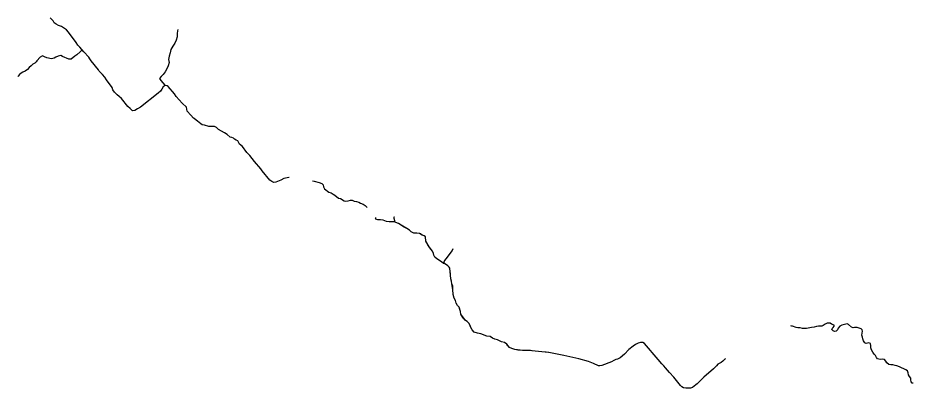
# Model space of a CAD drawing. Extents: x 708293 to 716990, y 4902010 to 4917550.
# Drawn here: x 712057 to 713960, y 4912161 to 4912948 of the extents above; entities that cross this region are included whole.
import ezdxf

# ---------------------------------------------------------------- set-up
doc = ezdxf.new("R2010")
doc.units = 0
doc.layers.add('creek', color=7, linetype='Continuous')

msp = doc.modelspace()

# ---------------------------------------------------------------- linework, layer by layer
at = {"layer": 'creek'}
for points in [[(712634.1, 4912608.6), (712632.8, 4912608.3), (712622.3, 4912606.4), (712616.2, 4912602.9), (712605.7, 4912598.5), (712601.3, 4912598), (712596.7, 4912600.2), (712593.1, 4912602.7), (712576.6, 4912622.6), (712573.7, 4912626.6), (712559.9, 4912642.6), (712550.5, 4912655.2), (712544.2, 4912661.7), (712534.3, 4912674.1), (712528.1, 4912679.6), (712525.1, 4912685.3), (712524.4, 4912686.3), (712521.3, 4912687.8), (712517.7, 4912690), (712515.6, 4912692.4), (712511.8, 4912693.4), (712508.7, 4912694.5), (712502.2, 4912699.6), (712496.5, 4912703.3), (712483.9, 4912710.5), (712479.3, 4912714.5), (712475.3, 4912717.1), (712463.2, 4912716.8), (712453.8, 4912720), (712449.1, 4912720.4), (712445.7, 4912722.7), (712439.3, 4912728.4), (712435.9, 4912730), (712431.8, 4912733.7), (712431.5, 4912734.3), (712430.7, 4912734.8), (712425.1, 4912741.1), (712417.1, 4912749.6), (712415.3, 4912758.2), (712406.1, 4912766.5), (712393.5, 4912780.8), (712390.3, 4912786.2), (712376.5, 4912802), (712374.6, 4912803.4), (712369.9, 4912804.4), (712366.2, 4912801.2), (712363.4, 4912796.6), (712360, 4912792), (712355.6, 4912787.9), (712317.5, 4912757.8), (712311.7, 4912754.6), (712305.7, 4912751), (712300.5, 4912750.4), (712295.9, 4912754.9), (712291.1, 4912759.5), (712277.4, 4912776.1), (712272.1, 4912780.8), (712267.9, 4912783.9), (712262.4, 4912789.7), (712259.2, 4912794.7), (712257.8, 4912800), (712245.4, 4912816.1), (712242.1, 4912821.6), (712237.2, 4912827.2), (712229.9, 4912834.8), (712228.6, 4912837.2), (712212.7, 4912856.2), (712210.4, 4912860.6), (712207.6, 4912864.6), (712197.3, 4912875.5), (712189, 4912885.5), (712184.7, 4912890.1), (712180.7, 4912895.2), (712164.8, 4912917.6), (712160.5, 4912922.4), (712150, 4912929.7), (712143.7, 4912931.7), (712138.4, 4912934.4), (712134.1, 4912937.3), (712132, 4912941.8), (712128.1, 4912946.1), (712125.6, 4912947.8)], [(712634.1, 4912608.6), (712632.8, 4912608.3), (712622.3, 4912606.4), (712616.2, 4912602.9), (712605.7, 4912598.5), (712601.3, 4912598), (712596.7, 4912600.2), (712593.1, 4912602.7), (712576.6, 4912622.6), (712573.7, 4912626.6), (712559.9, 4912642.6), (712550.5, 4912655.2), (712544.2, 4912661.7), (712534.3, 4912674.1), (712528.1, 4912679.6), (712525.1, 4912685.3), (712524.4, 4912686.3), (712521.3, 4912687.8), (712517.7, 4912690), (712515.6, 4912692.4), (712511.8, 4912693.4), (712508.7, 4912694.5), (712502.2, 4912699.6), (712496.5, 4912703.3), (712483.9, 4912710.5), (712479.3, 4912714.5), (712475.3, 4912717.1), (712463.2, 4912716.8), (712453.8, 4912720), (712449.1, 4912720.4), (712445.7, 4912722.7), (712439.3, 4912728.4), (712435.9, 4912730), (712431.8, 4912733.7), (712431.5, 4912734.3), (712430.7, 4912734.8), (712425.1, 4912741.1), (712417.1, 4912749.6), (712415.3, 4912758.2), (712406.1, 4912766.5), (712393.5, 4912780.8), (712390.3, 4912786.2), (712376.5, 4912802), (712374.6, 4912803.4), (712369.9, 4912804.4), (712366.2, 4912801.2), (712363.4, 4912796.6), (712360, 4912792), (712355.6, 4912787.9), (712317.5, 4912757.8), (712311.7, 4912754.6), (712305.7, 4912751), (712300.5, 4912750.4), (712295.9, 4912754.9), (712291.1, 4912759.5), (712277.4, 4912776.1), (712272.1, 4912780.8), (712267.9, 4912783.9), (712262.4, 4912789.7), (712259.2, 4912794.7), (712257.8, 4912800), (712245.4, 4912816.1), (712242.1, 4912821.6), (712237.2, 4912827.2), (712229.9, 4912834.8), (712228.6, 4912837.2), (712212.7, 4912856.2), (712210.4, 4912860.6), (712207.6, 4912864.6), (712197.3, 4912875.5), (712189, 4912885.5), (712184.7, 4912890.1), (712180.7, 4912895.2), (712164.8, 4912917.6), (712160.5, 4912922.4), (712150, 4912929.7), (712143.7, 4912931.7), (712138.4, 4912934.4), (712134.1, 4912937.3), (712132, 4912941.8), (712128.1, 4912946.1), (712125.6, 4912947.8)], [(712397.5, 4912922.8), (712396.7, 4912920.4), (712395.9, 4912914.4), (712395.5, 4912907.5), (712393.5, 4912900.5), (712390.7, 4912894), (712386.4, 4912887.6), (712382.3, 4912880.7), (712380.9, 4912873.2), (712378.7, 4912866.4), (712377.5, 4912859.7), (712378.4, 4912852.8), (712376.4, 4912846), (712374.1, 4912839.5), (712370.4, 4912832.9), (712366.2, 4912827.6), (712361.5, 4912823), (712358.4, 4912818.8), (712360.7, 4912814.8), (712369.6, 4912804.5)], [(712397.5, 4912922.8), (712396.7, 4912920.4), (712395.9, 4912914.4), (712395.5, 4912907.5), (712393.5, 4912900.5), (712390.7, 4912894), (712386.4, 4912887.6), (712382.3, 4912880.7), (712380.9, 4912873.2), (712378.7, 4912866.4), (712377.5, 4912859.7), (712378.4, 4912852.8), (712376.4, 4912846), (712374.1, 4912839.5), (712370.4, 4912832.9), (712366.2, 4912827.6), (712361.5, 4912823), (712358.4, 4912818.8), (712360.7, 4912814.8), (712369.6, 4912804.5)], [(712194.3, 4912878.8), (712191.9, 4912877.6), (712189.2, 4912875.6), (712182.4, 4912869.3), (712178.3, 4912866.5), (712170.4, 4912860.4), (712165.7, 4912860.3), (712160.7, 4912862.5), (712157, 4912863.6), (712152.3, 4912865.4), (712148.4, 4912868), (712143, 4912866.2), (712138.1, 4912864.4), (712134.1, 4912862.5), (712128.6, 4912861.1), (712118.4, 4912862.9), (712113.5, 4912864.8), (712109.2, 4912866.8), (712104.4, 4912864.1), (712097.5, 4912856.4), (712096.1, 4912854.4), (712092.8, 4912851.6), (712089.2, 4912849.4), (712085.1, 4912846.1), (712081.1, 4912842.3), (712077.8, 4912838.1), (712072.6, 4912834.4), (712067.6, 4912832.2), (712063.9, 4912830.3), (712060.5, 4912827.4), (712057.9, 4912824), (712057.1, 4912822.3)], [(712194.3, 4912878.8), (712191.9, 4912877.6), (712189.2, 4912875.6), (712182.4, 4912869.3), (712178.3, 4912866.5), (712170.4, 4912860.4), (712165.7, 4912860.3), (712160.7, 4912862.5), (712157, 4912863.6), (712152.3, 4912865.4), (712148.4, 4912868), (712143, 4912866.2), (712138.1, 4912864.4), (712134.1, 4912862.5), (712128.6, 4912861.1), (712118.4, 4912862.9), (712113.5, 4912864.8), (712109.2, 4912866.8), (712104.4, 4912864.1), (712097.5, 4912856.4), (712096.1, 4912854.4), (712092.8, 4912851.6), (712089.2, 4912849.4), (712085.1, 4912846.1), (712081.1, 4912842.3), (712077.8, 4912838.1), (712072.6, 4912834.4), (712067.6, 4912832.2), (712063.9, 4912830.3), (712060.5, 4912827.4), (712057.9, 4912824), (712057.1, 4912822.3)], [(712683.7, 4912601.4), (712687, 4912600.9), (712697.9, 4912598), (712703.1, 4912595.8), (712706.3, 4912592.5), (712706.7, 4912588.8), (712708.7, 4912584), (712717.9, 4912577.1), (712722.9, 4912575.7), (712727.3, 4912572.7), (712730.8, 4912570.6), (712738.5, 4912564.4), (712743.3, 4912563.6), (712750.6, 4912559), (712754.6, 4912558.4), (712759.1, 4912558.6), (712763.9, 4912560.2), (712767.9, 4912559.9), (712771.8, 4912557.9), (712777.3, 4912557.5), (712781.8, 4912556.1), (712785.7, 4912553.6), (712791.1, 4912551.7), (712795.5, 4912548.9), (712798.6, 4912546), (712799.5, 4912544.4)], [(712683.7, 4912601.4), (712687, 4912600.9), (712697.9, 4912598), (712703.1, 4912595.8), (712706.3, 4912592.5), (712706.7, 4912588.8), (712708.7, 4912584), (712717.9, 4912577.1), (712722.9, 4912575.7), (712727.3, 4912572.7), (712730.8, 4912570.6), (712738.5, 4912564.4), (712743.3, 4912563.6), (712750.6, 4912559), (712754.6, 4912558.4), (712759.1, 4912558.6), (712763.9, 4912560.2), (712767.9, 4912559.9), (712771.8, 4912557.9), (712777.3, 4912557.5), (712781.8, 4912556.1), (712785.7, 4912553.6), (712791.1, 4912551.7), (712795.5, 4912548.9), (712798.6, 4912546), (712799.5, 4912544.4)], [(713150.2, 4912239.9), (713142.7, 4912240.7), (713129.9, 4912240.3), (713113.9, 4912242.7), (713107.2, 4912244.7), (713102.1, 4912247.2), (713096.3, 4912254.2), (713091.7, 4912257.2), (713085.5, 4912258.8), (713077.1, 4912263.1), (713071, 4912264.7), (713066.3, 4912266.7), (713061.1, 4912269.9), (713054.4, 4912270.8), (713041.6, 4912275.7), (713034.5, 4912277.2), (713027.4, 4912279.8), (713022.8, 4912284.4), (713020, 4912289.1), (713016.7, 4912297.7), (713012.4, 4912302.3), (713008.7, 4912304.1), (712998.7, 4912318.1), (712998.3, 4912323.1), (712995, 4912332.4), (712991.5, 4912336.5), (712989.1, 4912341.1), (712987.3, 4912346.6), (712984.9, 4912352), (712982.3, 4912359.6), (712981.5, 4912370), (712979.5, 4912382.3), (712979.1, 4912387.8), (712977.9, 4912393.2), (712975.3, 4912415.3), (712975.3, 4912415.9), (712973.9, 4912417.9), (712970.9, 4912420.8), (712964.2, 4912425.2), (712961.7, 4912425.6), (712957.5, 4912428.8), (712947.5, 4912435.4), (712943.6, 4912439.3), (712941.5, 4912443.2), (712940.4, 4912447.1), (712938.3, 4912451.4), (712931.5, 4912460.7), (712924.4, 4912472.8), (712923.6, 4912482.4), (712921.1, 4912484), (712916.3, 4912485.8), (712911.1, 4912489.5), (712905.1, 4912490.1), (712898.8, 4912490.2), (712893.2, 4912493), (712889.8, 4912496.7), (712884.2, 4912500.2), (712872, 4912506.8), (712866.3, 4912510.5), (712857.3, 4912514), (712846.7, 4912514), (712840.7, 4912515), (712833.6, 4912517.4), (712828, 4912518.2), (712822.7, 4912518.2), (712817.9, 4912519.6), (712817.5, 4912521.4), (712818.3, 4912522.4), (712818, 4912523.3)], [(713561.7, 4912223.1), (713560.4, 4912222.3), (713560, 4912221.8), (713555.5, 4912217.9), (713552.5, 4912215.1), (713545.4, 4912211.2), (713542.7, 4912207.9), (713535.8, 4912201.5), (713515.6, 4912184.1), (713514.4, 4912183.3), (713501.2, 4912169.9), (713492.1, 4912162.3), (713491.3, 4912162), (713487.3, 4912160.7), (713482.6, 4912160.5), (713477.2, 4912160.7), (713472.4, 4912161.4), (713468.9, 4912163.1), (713465.6, 4912166), (713451.4, 4912183.8), (713442.6, 4912194), (713438.2, 4912198.7), (713434.1, 4912203.7), (713430.1, 4912208), (713426.4, 4912212.4), (713418.5, 4912221.1), (713389.3, 4912255.1), (713385.4, 4912257.5), (713380.6, 4912257.3), (713375.5, 4912255.9), (713370.2, 4912253.2), (713365.4, 4912250), (713356.3, 4912242.3), (713347.1, 4912232.9), (713337.7, 4912224.7), (713332, 4912222), (713329, 4912221.1), (713328.3, 4912221), (713324.3, 4912219.2), (713319.4, 4912216.6), (713298.7, 4912208.7), (713294.2, 4912207.7), (713291.7, 4912207.7), (713281.1, 4912212.6), (713270.3, 4912217), (713249.6, 4912222.9), (713217.9, 4912229.5), (713186, 4912235.9), (713185.4, 4912236), (713179.9, 4912237.1), (713178, 4912237.1), (713149.5, 4912239.6), (713146.7, 4912240.3), (713142.7, 4912240.7), (713132.3, 4912240.3), (713132.2, 4912240.3), (713129.9, 4912240.3), (713124.8, 4912241.1), (713119.9, 4912241.5), (713113.9, 4912242.7), (713107.2, 4912244.7), (713102.1, 4912247.2), (713098.9, 4912250.6), (713096.3, 4912254.2), (713091.7, 4912257.2), (713085.5, 4912258.8), (713077.1, 4912263.1), (713071, 4912264.7), (713066.3, 4912266.7), (713061.1, 4912269.9), (713054.4, 4912270.8), (713041.6, 4912275.7), (713034.5, 4912277.2), (713027.4, 4912279.8), (713022.8, 4912284.4), (713020, 4912289.1), (713018.5, 4912293.5), (713016.7, 4912297.7), (713012.4, 4912302.3), (713008.7, 4912304.1), (713005.1, 4912308.1), (713003.4, 4912310.8), (713000.8, 4912314.4), (712998.7, 4912318.1), (712998.3, 4912323.1), (712996.8, 4912327.6), (712995, 4912332.4), (712991.5, 4912336.5), (712989.1, 4912341.1), (712987.3, 4912346.6), (712984.9, 4912352), (712982.3, 4912359.6), (712981.5, 4912370), (712981.5, 4912377), (712979.5, 4912382.3), (712979.1, 4912387.8), (712977.9, 4912393.2), (712976.9, 4912400.6), (712976.8, 4912404), (712976.4, 4912407.9), (712975.3, 4912415.3), (712975.3, 4912415.9), (712973.9, 4912417.9), (712970.9, 4912420.8), (712964.2, 4912425.2), (712961.7, 4912425.6), (712957.5, 4912428.8), (712947.5, 4912435.4), (712943.6, 4912439.3), (712941.5, 4912443.2), (712940.4, 4912447.1), (712938.3, 4912451.4), (712934.7, 4912456), (712931.5, 4912460.7), (712929, 4912465.3), (712926.2, 4912469.4), (712924.4, 4912472.8), (712923.6, 4912482.4), (712921.1, 4912484), (712916.3, 4912485.8), (712913.3, 4912488.3), (712911.1, 4912489.5), (712905.1, 4912490.1), (712898.8, 4912490.2), (712893.2, 4912493), (712889.8, 4912496.7), (712884.2, 4912500.2), (712877.2, 4912503.7), (712872, 4912506.8), (712866.3, 4912510.5), (712857.3, 4912514), (712852.1, 4912513.8), (712846.7, 4912514), (712840.7, 4912515), (712833.6, 4912517.4), (712828, 4912518.2), (712822.7, 4912518.2), (712817.9, 4912519.6), (712817.5, 4912521.4), (712818.3, 4912522.4), (712818, 4912523.3)], [(713561.7, 4912223.1), (713560.4, 4912222.3), (713560, 4912221.8), (713555.5, 4912217.9), (713552.5, 4912215.1), (713545.4, 4912211.2), (713542.7, 4912207.9), (713535.8, 4912201.5), (713515.6, 4912184.1), (713514.4, 4912183.3), (713501.2, 4912169.9), (713492.1, 4912162.3), (713491.3, 4912162), (713487.3, 4912160.7), (713482.6, 4912160.5), (713477.2, 4912160.7), (713472.4, 4912161.4), (713468.9, 4912163.1), (713465.6, 4912166), (713451.4, 4912183.8), (713442.6, 4912194), (713438.2, 4912198.7), (713434.1, 4912203.7), (713430.1, 4912208), (713426.4, 4912212.4), (713418.5, 4912221.1), (713389.3, 4912255.1), (713385.4, 4912257.5), (713380.6, 4912257.3), (713375.5, 4912255.9), (713370.2, 4912253.2), (713365.4, 4912250), (713356.3, 4912242.3), (713347.1, 4912232.9), (713337.7, 4912224.7), (713332, 4912222), (713329, 4912221.1), (713328.3, 4912221), (713324.3, 4912219.2), (713319.4, 4912216.6), (713298.7, 4912208.7), (713294.2, 4912207.7), (713291.7, 4912207.7), (713281.1, 4912212.6), (713270.3, 4912217), (713249.6, 4912222.9), (713217.9, 4912229.5), (713186, 4912235.9), (713185.4, 4912236), (713179.9, 4912237.1), (713178, 4912237.1), (713149.5, 4912239.6), (713146.7, 4912240.3), (713142.7, 4912240.7), (713132.3, 4912240.3), (713132.2, 4912240.3), (713129.9, 4912240.3), (713124.8, 4912241.1), (713119.9, 4912241.5), (713113.9, 4912242.7), (713107.2, 4912244.7), (713102.1, 4912247.2), (713098.9, 4912250.6), (713096.3, 4912254.2), (713091.7, 4912257.2), (713085.5, 4912258.8), (713077.1, 4912263.1), (713071, 4912264.7), (713066.3, 4912266.7), (713061.1, 4912269.9), (713054.4, 4912270.8), (713041.6, 4912275.7), (713034.5, 4912277.2), (713027.4, 4912279.8), (713022.8, 4912284.4), (713020, 4912289.1), (713018.5, 4912293.5), (713016.7, 4912297.7), (713012.4, 4912302.3), (713008.7, 4912304.1), (713005.1, 4912308.1), (713003.4, 4912310.8), (713000.8, 4912314.4), (712998.7, 4912318.1), (712998.3, 4912323.1), (712996.8, 4912327.6), (712995, 4912332.4), (712991.5, 4912336.5), (712989.1, 4912341.1), (712987.3, 4912346.6), (712984.9, 4912352), (712982.3, 4912359.6), (712981.5, 4912370), (712981.5, 4912377), (712979.5, 4912382.3), (712979.1, 4912387.8), (712977.9, 4912393.2), (712976.9, 4912400.6), (712976.8, 4912404), (712976.4, 4912407.9), (712975.3, 4912415.3), (712975.3, 4912415.9), (712973.9, 4912417.9), (712970.9, 4912420.8), (712964.2, 4912425.2), (712961.7, 4912425.6), (712957.5, 4912428.8), (712947.5, 4912435.4), (712943.6, 4912439.3), (712941.5, 4912443.2), (712940.4, 4912447.1), (712938.3, 4912451.4), (712934.7, 4912456), (712931.5, 4912460.7), (712929, 4912465.3), (712926.2, 4912469.4), (712924.4, 4912472.8), (712923.6, 4912482.4), (712921.1, 4912484), (712916.3, 4912485.8), (712913.3, 4912488.3), (712911.1, 4912489.5), (712905.1, 4912490.1), (712898.8, 4912490.2), (712893.2, 4912493), (712889.8, 4912496.7), (712884.2, 4912500.2), (712877.2, 4912503.7), (712872, 4912506.8), (712866.3, 4912510.5), (712857.3, 4912514), (712852.1, 4912513.8), (712846.7, 4912514), (712840.7, 4912515), (712833.6, 4912517.4), (712828, 4912518.2), (712822.7, 4912518.2), (712817.9, 4912519.6), (712817.5, 4912521.4), (712818.3, 4912522.4), (712818, 4912523.3)], [(712858.8, 4912514.4), (712858.4, 4912515.9), (712858.4, 4912516.1), (712857.4, 4912521.5), (712857.2, 4912524.8), (712857.5, 4912524)], [(712858.8, 4912514.4), (712858.4, 4912515.9), (712858.4, 4912516.1), (712857.4, 4912521.5), (712857.2, 4912524.8), (712857.5, 4912524)], [(712981.5, 4912456.5), (712980.1, 4912453.5), (712966.7, 4912435.3), (712964.3, 4912431.6), (712962.7, 4912428.4), (712962.3, 4912426.1)], [(712981.5, 4912456.5), (712980.1, 4912453.5), (712966.7, 4912435.3), (712964.3, 4912431.6), (712962.7, 4912428.4), (712962.3, 4912426.1)], [(713960.3, 4912170.8), (713958.3, 4912171.2), (713956.2, 4912173.8), (713955.2, 4912177.9), (713955.2, 4912181.9), (713953, 4912185), (713950.8, 4912188.6), (713949.6, 4912193.3), (713948.3, 4912197.2), (713945.2, 4912199.5), (713931.4, 4912205.6), (713926.1, 4912207.6), (713922.1, 4912208.8), (713917.6, 4912209.7), (713913, 4912210.2), (713908.9, 4912211), (713904.2, 4912213.9), (713902.3, 4912218.1), (713899.6, 4912221.5), (713895.2, 4912221.9), (713891.3, 4912221.3), (713887.7, 4912221.8), (713884.7, 4912222.7), (713882.7, 4912225.9), (713880.4, 4912229.9), (713877.3, 4912232.4), (713874.4, 4912236.9), (713871.7, 4912242), (713870.8, 4912246.3), (713870.8, 4912250.5), (713869.6, 4912255.1), (713866.4, 4912257), (713860.4, 4912255.6), (713857.6, 4912256.7), (713854.8, 4912260.7), (713853.4, 4912265.1), (713852.8, 4912268.9), (713851.5, 4912273.3), (713852, 4912277.5), (713852.7, 4912281.5), (713852.3, 4912284.7), (713849.9, 4912286.8), (713846, 4912287.9), (713841.6, 4912289.7), (713838.7, 4912289.7), (713835.8, 4912289.3), (713832.7, 4912288.7), (713829.6, 4912289.9), (713823.3, 4912295.9), (713820.4, 4912296.9), (713817, 4912296.7), (713809, 4912294.3), (713804.4, 4912291.9), (713801.3, 4912288.3), (713799.6, 4912284.3), (713796.5, 4912281.4), (713793.2, 4912281.2), (713790.1, 4912282.6), (713787.7, 4912285.2), (713788, 4912287.3), (713790.6, 4912289.5), (713792.4, 4912292.3), (713792.3, 4912294), (713786.7, 4912296.7), (713783.9, 4912298.3), (713780.7, 4912298.9), (713777.3, 4912298.7), (713773.3, 4912296.6), (713769.3, 4912293.5), (713766, 4912292.3), (713759, 4912292.1), (713755, 4912291.5), (713750, 4912290.2), (713744.2, 4912289.2), (713733.5, 4912287), (713729.4, 4912287), (713725.2, 4912287.5), (713720.5, 4912288.7), (713715.3, 4912289), (713711.5, 4912289.7), (713703.7, 4912292.3), (713702.6, 4912292.3), (713700.3, 4912293.1)], [(713960.3, 4912170.8), (713958.3, 4912171.2), (713956.2, 4912173.8), (713955.2, 4912177.9), (713955.2, 4912181.9), (713953, 4912185), (713950.8, 4912188.6), (713949.6, 4912193.3), (713948.3, 4912197.2), (713945.2, 4912199.5), (713931.4, 4912205.6), (713926.1, 4912207.6), (713922.1, 4912208.8), (713917.6, 4912209.7), (713913, 4912210.2), (713908.9, 4912211), (713904.2, 4912213.9), (713902.3, 4912218.1), (713899.6, 4912221.5), (713895.2, 4912221.9), (713891.3, 4912221.3), (713887.7, 4912221.8), (713884.7, 4912222.7), (713882.7, 4912225.9), (713880.4, 4912229.9), (713877.3, 4912232.4), (713874.4, 4912236.9), (713871.7, 4912242), (713870.8, 4912246.3), (713870.8, 4912250.5), (713869.6, 4912255.1), (713866.4, 4912257), (713860.4, 4912255.6), (713857.6, 4912256.7), (713854.8, 4912260.7), (713853.4, 4912265.1), (713852.8, 4912268.9), (713851.5, 4912273.3), (713852, 4912277.5), (713852.7, 4912281.5), (713852.3, 4912284.7), (713849.9, 4912286.8), (713846, 4912287.9), (713841.6, 4912289.7), (713838.7, 4912289.7), (713835.8, 4912289.3), (713832.7, 4912288.7), (713829.6, 4912289.9), (713823.3, 4912295.9), (713820.4, 4912296.9), (713817, 4912296.7), (713809, 4912294.3), (713804.4, 4912291.9), (713801.3, 4912288.3), (713799.6, 4912284.3), (713796.5, 4912281.4), (713793.2, 4912281.2), (713790.1, 4912282.6), (713787.7, 4912285.2), (713788, 4912287.3), (713790.6, 4912289.5), (713792.4, 4912292.3), (713792.3, 4912294), (713786.7, 4912296.7), (713783.9, 4912298.3), (713780.7, 4912298.9), (713777.3, 4912298.7), (713773.3, 4912296.6), (713769.3, 4912293.5), (713766, 4912292.3), (713759, 4912292.1), (713755, 4912291.5), (713750, 4912290.2), (713744.2, 4912289.2), (713733.5, 4912287), (713729.4, 4912287), (713725.2, 4912287.5), (713720.5, 4912288.7), (713715.3, 4912289), (713711.5, 4912289.7), (713703.7, 4912292.3), (713702.6, 4912292.3), (713700.3, 4912293.1)]]:
    msp.add_lwpolyline(points, dxfattribs=at)

doc.saveas('drawing.dxf')
